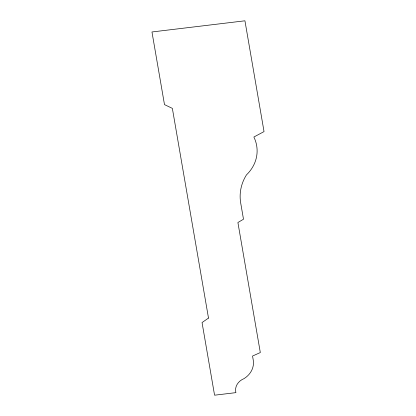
<?xml version="1.0" encoding="UTF-8"?>
<svg xmlns="http://www.w3.org/2000/svg" width="416" height="416" viewBox="0 0 416 416"><rect width="100%" height="100%" fill="white"/><g stroke="black" fill="none" stroke-linecap="round" stroke-linejoin="round"><path stroke-width="0.62" d="M208.499 318.084L202.046 322.556L214.568 395.2L235.914 392.636L235.55 390.53A15.09 12.797 0.8 0 1 244.067 378.607A23.202 19.677 0.8 0 0 253.141 359.476L252.548 356.039L260.317 352.555L237.905 222.518L243.495 219.232L240.869 203.996A54.376 46.114 0.8 0 1 246.454 174.902A42.957 36.431 0.8 0 0 253.874 137.01L264.035 131.602L244.936 20.8L151.965 31.97L164.486 104.614L172.359 108.373L208.499 318.084"/></g></svg>
